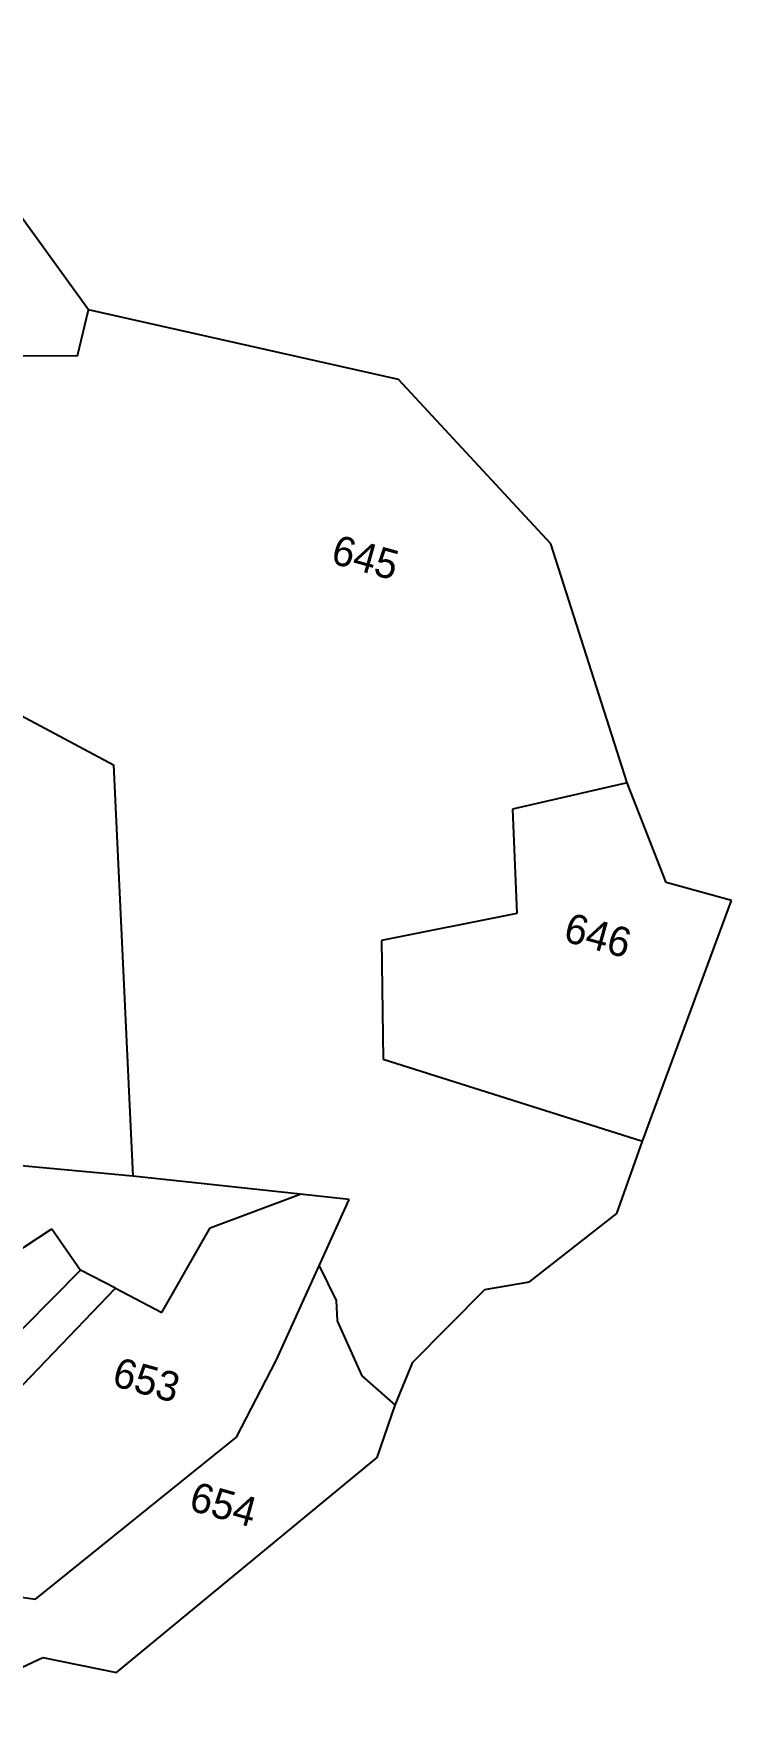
# Model space of a CAD drawing. Header units: metres. Extents: x 291974 to 293244, y 2020596 to 2023640.
# Drawn here: x 293072.3 to 293156.9, y 2021900.8 to 2022104.9 of the extents above; entities that cross this region are included whole.
import ezdxf
from ezdxf.enums import TextEntityAlignment as Align

# ---------------------------------------------------------------- set-up
doc = ezdxf.new("R2010")
doc.units = ezdxf.units.M
doc.header["$MEASUREMENT"] = 0
for name, color, linetype in [('POLY_PARCEL', 6, 'Continuous'), ('TEXT_PARCEL', 7, 'Continuous'), ('V_BOUND_LINE', 7, 'Continuous')]:
    doc.layers.add(name, color=color, linetype=linetype)
doc.styles.add('TEXT_MAP', font='')
doc.styles.get('TEXT_MAP').set_extended_font_data('Kruti Dev 050')

msp = doc.modelspace()

# ---------------------------------------------------------------- linework, layer by layer
at = {"layer": 'POLY_PARCEL'}
for p, q in [((293077.62, 2022065.79), (293078.95, 2022071.37)), ((293047.54, 2022065.81), (293077.62, 2022065.79)), ((293135.05, 2022042.97), (293116.56, 2022062.91)), ((293144.28, 2022013.94), (293135.05, 2022042.97)), ((293045.78, 2022035.46), (293081.97, 2022016.15)), ((293081.97, 2022016.15), (293084.32, 2021966.21)), ((293144.28, 2022013.94), (293130.38, 2022010.74)), ((293149.01, 2022001.86), (293144.28, 2022013.94)), ((293130.38, 2022010.74), (293130.91, 2021998.1)), ((293156.93, 2021999.67), (293149.01, 2022001.86)), ((293146.15, 2021970.46), (293156.93, 2021999.67)), ((293130.91, 2021998.1), (293114.47, 2021994.8)), ((293114.47, 2021994.8), (293114.71, 2021980.42)), ((293114.71, 2021980.42), (293146.15, 2021970.46)), ((293143.04, 2021961.67), (293146.15, 2021970.46)), ((293084.32, 2021966.21), (293047.16, 2021969.67)), ((293104.64, 2021964.01), (293084.32, 2021966.21)), ((293093.7, 2021959.92), (293104.64, 2021964.01)), ((293110.56, 2021963.37), (293104.64, 2021964.01)), ((293106.92, 2021955.34), (293110.56, 2021963.37)), ((293132.44, 2021953.4), (293143.04, 2021961.67)), ((293065.64, 2021954), (293074.51, 2021959.8)), ((293074.51, 2021959.8), (293077.97, 2021954.81)), ((293087.83, 2021949.66), (293093.7, 2021959.92)), ((293077.97, 2021954.81), (293065.63, 2021942.31)), ((293082.2, 2021952.63), (293077.97, 2021954.81)), ((293101.71, 2021943.85), (293106.92, 2021955.34)), ((293106.92, 2021955.34), (293108.97, 2021951.11)), ((293069.12, 2021938.92), (293082.2, 2021952.63)), ((293082.2, 2021952.63), (293087.83, 2021949.66)), ((293118.28, 2021943.64), (293127.01, 2021952.44)), ((293127.01, 2021952.44), (293132.44, 2021953.4)), ((293108.97, 2021951.11), (293109.1, 2021948.66)), ((293109.1, 2021948.66), (293112.09, 2021941.98)), ((293096.9, 2021934.51), (293101.71, 2021943.85)), ((293112.09, 2021941.98), (293116.16, 2021938.4)), ((293116.16, 2021938.4), (293118.28, 2021943.64)), ((293113.95, 2021932.05), (293116.16, 2021938.4)), ((293072.5, 2021914.87), (293096.9, 2021934.51)), ((293082.33, 2021905.97), (293113.95, 2021932.05)), ((293062.02, 2021916.36), (293072.5, 2021914.87)), ((293058.22, 2021900.76), (293073.41, 2021907.77)), ((293073.41, 2021907.77), (293082.33, 2021905.97))]:
    msp.add_line(p, q, dxfattribs=at)
at = {"layer": 'V_BOUND_LINE'}
for p, q in [((293078.95, 2022071.37), (293054.66, 2022104.88)), ((293116.56, 2022062.91), (293078.95, 2022071.37))]:
    msp.add_line(p, q, dxfattribs=at)

# ---------------------------------------------------------------- texts
at = {"layer": 'TEXT_PARCEL', "style": 'TEXT_MAP'}
for s, p in [('645', (293112.06, 2022039.58)), ('646', (293140.27, 2021993.71)), ('653', (293085.51, 2021939.75)), ('654', (293094.84, 2021924.64))]:
    msp.add_text(s, height=3.602, rotation=344.4986, dxfattribs=at).set_placement(p, align=Align.CENTER)

doc.saveas('drawing.dxf')
